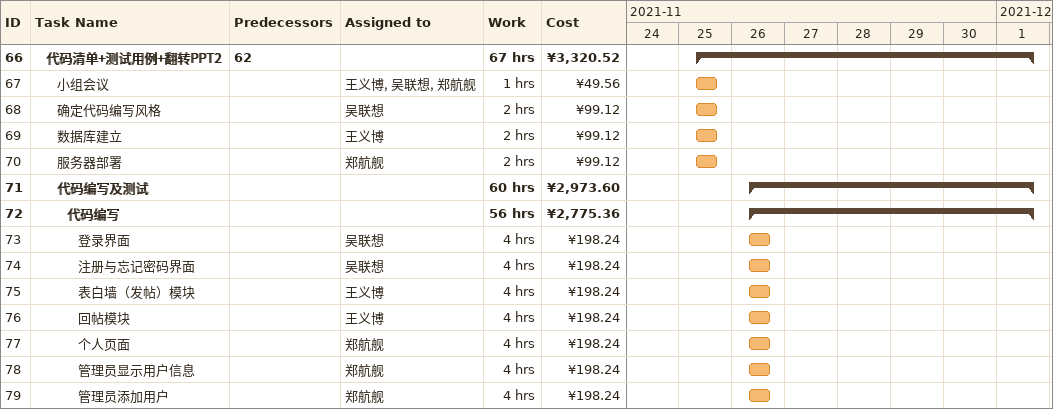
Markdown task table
| ID | Level | Task | Start | Finish | Predecessors | Resources | Work (h) | Cost (¥) |
|---|---|---|---|---|---|---|---|---|
| 66 | 2 | **代码清单+测试用例+翻转PPT2** | 2021-11-25 | 2021-12-01 | 62 |  | 67 | 3320.52 |
| 67 | 3 | 小组会议 | 2021-11-25 | 2021-11-25 |  | 王义博, 吴联想, 郑航舰 | 1 | 49.56 |
| 68 | 3 | 确定代码编写风格 | 2021-11-25 | 2021-11-25 |  | 吴联想 | 2 | 99.12 |
| 69 | 3 | 数据库建立 | 2021-11-25 | 2021-11-25 |  | 王义博 | 2 | 99.12 |
| 70 | 3 | 服务器部署 | 2021-11-25 | 2021-11-25 |  | 郑航舰 | 2 | 99.12 |
| 71 | 3 | **代码编写及测试** | 2021-11-26 | 2021-12-01 |  |  | 60 | 2973.60 |
| 72 | 4 | **代码编写** | 2021-11-26 | 2021-12-01 |  |  | 56 | 2775.36 |
| 73 | 5 | 登录界面 | 2021-11-26 | 2021-11-26 |  | 吴联想 | 4 | 198.24 |
| 74 | 5 | 注册与忘记密码界面 | 2021-11-26 | 2021-11-26 |  | 吴联想 | 4 | 198.24 |
| 75 | 5 | 表白墙（发帖）模块 | 2021-11-26 | 2021-11-26 |  | 王义博 | 4 | 198.24 |
| 76 | 5 | 回帖模块 | 2021-11-26 | 2021-11-26 |  | 王义博 | 4 | 198.24 |
| 77 | 5 | 个人页面 | 2021-11-26 | 2021-11-26 |  | 郑航舰 | 4 | 198.24 |
| 78 | 5 | 管理员显示用户信息 | 2021-11-26 | 2021-11-26 |  | 郑航舰 | 4 | 198.24 |
| 79 | 5 | 管理员添加用户 | 2021-11-26 | 2021-11-26 |  | 郑航舰 | 4 | 198.24 |
